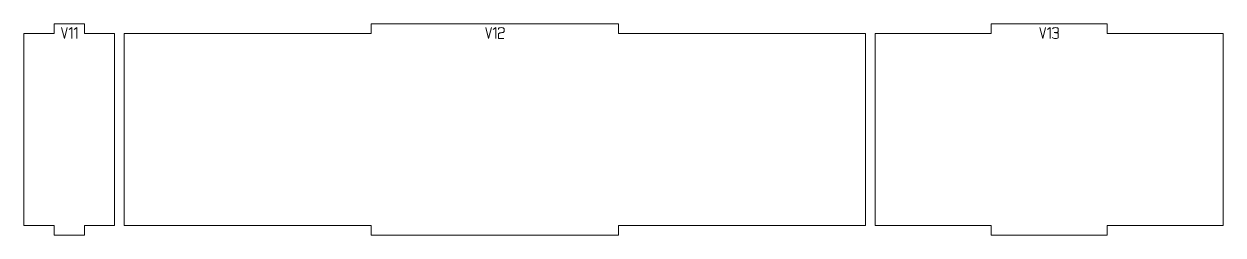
# Model space of a CAD drawing. Header units: centimetres. Extents: x -249 to 275, y -506 to 461.
# Drawn here: x 125.01 to 162.38, y -199.91 to -193.31 of the extents above; entities that cross this region are included whole.
import ezdxf

# ---------------------------------------------------------------- set-up
doc = ezdxf.new("R2010")
doc.units = ezdxf.units.CM
doc.header["$MEASUREMENT"] = 0
doc.layers.add('Capa 1', color=7, linetype='Continuous')

msp = doc.modelspace()

# ---------------------------------------------------------------- hatches: boundary and pattern name
at = {"layer": 'Capa 1', "true_color": 0x3e4095}
h = msp.add_hatch(color=175, dxfattribs=at)
edge = h.paths.add_edge_path()
edge.add_spline(control_points=[(126.26895, -193.766), (126.26895, -193.766), (126.18005, -193.42522), (126.18005, -193.42522), (126.18005, -193.42522), (126.26895, -193.766), (126.26895, -193.766), (126.26895, -193.766), (126.35686, -193.42522), (126.35686, -193.42522), (126.35686, -193.42522), (126.26895, -193.766), (126.26895, -193.766)], knot_values=[0, 0, 0, 0, 0.25, 0.25, 0.25, 0.5, 0.5, 0.5, 0.75, 0.75, 0.75, 1, 1, 1, 1], degree=3, periodic=1)
h = msp.add_hatch(color=175, dxfattribs=at)
edge = h.paths.add_edge_path()
edge.add_spline(control_points=[(126.49911, -193.42472), (126.49911, -193.42472), (126.41712, -193.48152), (126.41712, -193.48152), (126.41712, -193.48152), (126.49911, -193.42472), (126.49911, -193.42472), (126.49911, -193.42472), (126.49911, -193.766), (126.49911, -193.766), (126.49911, -193.766), (126.49911, -193.42472), (126.49911, -193.42472)], knot_values=[0, 0, 0, 0, 0.25, 0.25, 0.25, 0.5, 0.5, 0.5, 0.75, 0.75, 0.75, 1, 1, 1, 1], degree=3, periodic=1)
h = msp.add_hatch(color=175, dxfattribs=at)
edge = h.paths.add_edge_path()
edge.add_spline(control_points=[(126.65715, -193.42472), (126.65715, -193.42472), (126.57516, -193.48152), (126.57516, -193.48152), (126.57516, -193.48152), (126.65715, -193.42472), (126.65715, -193.42472), (126.65715, -193.42472), (126.65715, -193.766), (126.65715, -193.766), (126.65715, -193.766), (126.65715, -193.42472), (126.65715, -193.42472)], knot_values=[0, 0, 0, 0, 0.25, 0.25, 0.25, 0.5, 0.5, 0.5, 0.75, 0.75, 0.75, 1, 1, 1, 1], degree=3, periodic=1)
h = msp.add_hatch(color=175, dxfattribs=at)
edge = h.paths.add_edge_path()
edge.add_spline(control_points=[(139.48663, -193.766), (139.48663, -193.766), (139.39773, -193.42522), (139.39773, -193.42522), (139.39773, -193.42522), (139.48663, -193.766), (139.48663, -193.766), (139.48663, -193.766), (139.57454, -193.42522), (139.57454, -193.42522), (139.57454, -193.42522), (139.48663, -193.766), (139.48663, -193.766)], knot_values=[0, 0, 0, 0, 0.25, 0.25, 0.25, 0.5, 0.5, 0.5, 0.75, 0.75, 0.75, 1, 1, 1, 1], degree=3, periodic=1)
h = msp.add_hatch(color=175, dxfattribs=at)
edge = h.paths.add_edge_path()
edge.add_spline(control_points=[(139.71679, -193.42472), (139.71679, -193.42472), (139.6348, -193.48152), (139.6348, -193.48152), (139.6348, -193.48152), (139.71679, -193.42472), (139.71679, -193.42472), (139.71679, -193.42472), (139.71679, -193.766), (139.71679, -193.766), (139.71679, -193.766), (139.71679, -193.42472), (139.71679, -193.42472)], knot_values=[0, 0, 0, 0, 0.25, 0.25, 0.25, 0.5, 0.5, 0.5, 0.75, 0.75, 0.75, 1, 1, 1, 1], degree=3, periodic=1)
h = msp.add_hatch(color=175, dxfattribs=at)
edge = h.paths.add_edge_path()
edge.add_spline(control_points=[(139.79235, -193.766), (139.79235, -193.766), (139.79235, -193.62327), (139.79235, -193.62327), (139.79333, -193.61042), (139.80502, -193.60055), (139.82741, -193.59363), (139.83663, -193.59297), (139.84544, -193.5919), (139.85384, -193.59042), (139.86223, -193.58894), (139.87071, -193.58738), (139.87927, -193.58573), (139.89508, -193.5831), (139.90718, -193.58096), (139.91557, -193.57931), (139.92397, -193.57766), (139.93212, -193.57552), (139.94002, -193.57289), (139.96043, -193.56532), (139.97064, -193.5556), (139.97064, -193.54375), (139.97064, -193.54375), (139.97064, -193.46325), (139.97064, -193.46325), (139.97064, -193.45271), (139.96216, -193.44374), (139.94521, -193.43633), (139.92825, -193.42892), (139.90709, -193.42522), (139.88174, -193.42522), (139.85639, -193.42522), (139.83523, -193.42892), (139.81828, -193.43633), (139.80132, -193.44374), (139.79284, -193.45271), (139.79284, -193.46325), (139.79284, -193.46325), (139.79284, -193.48745), (139.79284, -193.48745), (139.79284, -193.48745), (139.79284, -193.46325), (139.79284, -193.46325), (139.79284, -193.45271), (139.80132, -193.44374), (139.81828, -193.43633), (139.83523, -193.42892), (139.85639, -193.42522), (139.88174, -193.42522), (139.90709, -193.42522), (139.92825, -193.42892), (139.94521, -193.43633), (139.96216, -193.44374), (139.97064, -193.45271), (139.97064, -193.46325), (139.97064, -193.46325), (139.97064, -193.54375), (139.97064, -193.54375), (139.97064, -193.5556), (139.96043, -193.56532), (139.94002, -193.57289), (139.93212, -193.57552), (139.92397, -193.57766), (139.91557, -193.57931), (139.90718, -193.58096), (139.89508, -193.5831), (139.87927, -193.58573), (139.87071, -193.58738), (139.86223, -193.58894), (139.85384, -193.59042), (139.84544, -193.5919), (139.83663, -193.59297), (139.82741, -193.59363), (139.80502, -193.60055), (139.79333, -193.61042), (139.79235, -193.62327), (139.79235, -193.62327), (139.79235, -193.766), (139.79235, -193.766), (139.79235, -193.766), (139.96126, -193.766), (139.96126, -193.766), (139.96126, -193.766), (139.79235, -193.766), (139.79235, -193.766)], knot_values=[0, 0, 0, 0, 0.03571429, 0.03571429, 0.03571429, 0.07142857, 0.07142857, 0.07142857, 0.10714286, 0.10714286, 0.10714286, 0.14285714, 0.14285714, 0.14285714, 0.17857143, 0.17857143, 0.17857143, 0.21428571, 0.21428571, 0.21428571, 0.25, 0.25, 0.25, 0.28571429, 0.28571429, 0.28571429, 0.32142857, 0.32142857, 0.32142857, 0.35714286, 0.35714286, 0.35714286, 0.39285714, 0.39285714, 0.39285714, 0.42857143, 0.42857143, 0.42857143, 0.46428571, 0.46428571, 0.46428571, 0.5, 0.5, 0.5, 0.53571429, 0.53571429, 0.53571429, 0.57142857, 0.57142857, 0.57142857, 0.60714286, 0.60714286, 0.60714286, 0.64285714, 0.64285714, 0.64285714, 0.67857143, 0.67857143, 0.67857143, 0.71428571, 0.71428571, 0.71428571, 0.75, 0.75, 0.75, 0.78571429, 0.78571429, 0.78571429, 0.82142857, 0.82142857, 0.82142857, 0.85714286, 0.85714286, 0.85714286, 0.89285714, 0.89285714, 0.89285714, 0.92857143, 0.92857143, 0.92857143, 0.96428571, 0.96428571, 0.96428571, 1, 1, 1, 1], degree=3, periodic=1)
h = msp.add_hatch(color=175, dxfattribs=at)
edge = h.paths.add_edge_path()
edge.add_spline(control_points=[(156.76004, -193.766), (156.76004, -193.766), (156.67114, -193.42522), (156.67114, -193.42522), (156.67114, -193.42522), (156.76004, -193.766), (156.76004, -193.766), (156.76004, -193.766), (156.84795, -193.42522), (156.84795, -193.42522), (156.84795, -193.42522), (156.76004, -193.766), (156.76004, -193.766)], knot_values=[0, 0, 0, 0, 0.25, 0.25, 0.25, 0.5, 0.5, 0.5, 0.75, 0.75, 0.75, 1, 1, 1, 1], degree=3, periodic=1)
h = msp.add_hatch(color=175, dxfattribs=at)
edge = h.paths.add_edge_path()
edge.add_spline(control_points=[(156.9902, -193.42472), (156.9902, -193.42472), (156.90821, -193.48152), (156.90821, -193.48152), (156.90821, -193.48152), (156.9902, -193.42472), (156.9902, -193.42472), (156.9902, -193.42472), (156.9902, -193.766), (156.9902, -193.766), (156.9902, -193.766), (156.9902, -193.42472), (156.9902, -193.42472)], knot_values=[0, 0, 0, 0, 0.25, 0.25, 0.25, 0.5, 0.5, 0.5, 0.75, 0.75, 0.75, 1, 1, 1, 1], degree=3, periodic=1)
h = msp.add_hatch(color=175, dxfattribs=at)
edge = h.paths.add_edge_path()
edge.add_spline(control_points=[(157.15515, -193.766), (157.1298, -193.766), (157.10864, -193.7623), (157.09169, -193.75489), (157.07473, -193.74748), (157.06625, -193.73851), (157.06625, -193.72797), (157.06625, -193.73851), (157.07473, -193.74748), (157.09169, -193.75489), (157.10864, -193.7623), (157.1298, -193.766), (157.15515, -193.766), (157.1805, -193.766), (157.20166, -193.7623), (157.21862, -193.75489), (157.23557, -193.74748), (157.24405, -193.73851), (157.24405, -193.72797), (157.24405, -193.72797), (157.24405, -193.61685), (157.24405, -193.61685), (157.24405, -193.60796), (157.23796, -193.60022), (157.22578, -193.59363), (157.21359, -193.58705), (157.17787, -193.5826), (157.1186, -193.5803), (157.17754, -193.57668), (157.21294, -193.5724), (157.22479, -193.56746), (157.23664, -193.56252), (157.24306, -193.55445), (157.24405, -193.54326), (157.24405, -193.54326), (157.24405, -193.46325), (157.24405, -193.46325), (157.24405, -193.45271), (157.23557, -193.44374), (157.21862, -193.43633), (157.20166, -193.42892), (157.1805, -193.42522), (157.15515, -193.42522), (157.1298, -193.42522), (157.10864, -193.42892), (157.09169, -193.43633), (157.07473, -193.44374), (157.06625, -193.45271), (157.06625, -193.46325), (157.06625, -193.45271), (157.07473, -193.44374), (157.09169, -193.43633), (157.10864, -193.42892), (157.1298, -193.42522), (157.15515, -193.42522), (157.1805, -193.42522), (157.20166, -193.42892), (157.21862, -193.43633), (157.23557, -193.44374), (157.24405, -193.45271), (157.24405, -193.46325), (157.24405, -193.46325), (157.24405, -193.54326), (157.24405, -193.54326), (157.24306, -193.55445), (157.23664, -193.56252), (157.22479, -193.56746), (157.21294, -193.5724), (157.17754, -193.57668), (157.1186, -193.5803), (157.17787, -193.5826), (157.21359, -193.58705), (157.22578, -193.59363), (157.23796, -193.60022), (157.24405, -193.60796), (157.24405, -193.61685), (157.24405, -193.61685), (157.24405, -193.72797), (157.24405, -193.72797), (157.24405, -193.73851), (157.23557, -193.74748), (157.21862, -193.75489), (157.20166, -193.7623), (157.1805, -193.766), (157.15515, -193.766)], knot_values=[0, 0, 0, 0, 0.03571429, 0.03571429, 0.03571429, 0.07142857, 0.07142857, 0.07142857, 0.10714286, 0.10714286, 0.10714286, 0.14285714, 0.14285714, 0.14285714, 0.17857143, 0.17857143, 0.17857143, 0.21428571, 0.21428571, 0.21428571, 0.25, 0.25, 0.25, 0.28571429, 0.28571429, 0.28571429, 0.32142857, 0.32142857, 0.32142857, 0.35714286, 0.35714286, 0.35714286, 0.39285714, 0.39285714, 0.39285714, 0.42857143, 0.42857143, 0.42857143, 0.46428571, 0.46428571, 0.46428571, 0.5, 0.5, 0.5, 0.53571429, 0.53571429, 0.53571429, 0.57142857, 0.57142857, 0.57142857, 0.60714286, 0.60714286, 0.60714286, 0.64285714, 0.64285714, 0.64285714, 0.67857143, 0.67857143, 0.67857143, 0.71428571, 0.71428571, 0.71428571, 0.75, 0.75, 0.75, 0.78571429, 0.78571429, 0.78571429, 0.82142857, 0.82142857, 0.82142857, 0.85714286, 0.85714286, 0.85714286, 0.89285714, 0.89285714, 0.89285714, 0.92857143, 0.92857143, 0.92857143, 0.96428571, 0.96428571, 0.96428571, 1, 1, 1, 1], degree=3, periodic=1)

# ---------------------------------------------------------------- linework, layer by layer
at = {"layer": 'Capa 1', "color": 1, "lineweight": 9}
for points in [[(125.00721, -193.6088), (125.00721, -193.6088), (125.00721, -199.6088), (125.00721, -199.6088), (125.00721, -199.6088), (125.94813, -199.6088), (125.94813, -199.6088), (125.94813, -199.6088), (125.94813, -199.9088), (125.94813, -199.9088), (125.94813, -199.9088), (126.88906, -199.9088), (126.88906, -199.9088), (126.88906, -199.9088), (126.88906, -199.6088), (126.88906, -199.6088), (126.88906, -199.6088), (127.82998, -199.6088), (127.82998, -199.6088), (127.82998, -199.6088), (127.82998, -193.6088), (127.82998, -193.6088), (127.82998, -193.6088), (126.88906, -193.6088), (126.88906, -193.6088), (126.88906, -193.6088), (126.88906, -193.3088), (126.88906, -193.3088), (126.88906, -193.3088), (125.94813, -193.3088), (125.94813, -193.3088), (125.94813, -193.3088), (125.94813, -193.6088), (125.94813, -193.6088), (125.94813, -193.6088), (125.00721, -193.6088), (125.00721, -193.6088)], [(128.12998, -193.6088), (128.12998, -193.6088), (128.12998, -199.6088), (128.12998, -199.6088), (128.12998, -199.6088), (135.83278, -199.6088), (135.83278, -199.6088), (135.83278, -199.6088), (135.83278, -199.9088), (135.83278, -199.9088), (135.83278, -199.9088), (143.53558, -199.9088), (143.53558, -199.9088), (143.53558, -199.9088), (143.53558, -199.6088), (143.53558, -199.6088), (143.53558, -199.6088), (151.23838, -199.6088), (151.23838, -199.6088), (151.23838, -199.6088), (151.23838, -193.6088), (151.23838, -193.6088), (151.23838, -193.6088), (143.53558, -193.6088), (143.53558, -193.6088), (143.53558, -193.6088), (143.53558, -193.3088), (143.53558, -193.3088), (143.53558, -193.3088), (135.83278, -193.3088), (135.83278, -193.3088), (135.83278, -193.3088), (135.83278, -193.6088), (135.83278, -193.6088), (135.83278, -193.6088), (128.12998, -193.6088), (128.12998, -193.6088)], [(151.53838, -193.6088), (151.53838, -193.6088), (151.53838, -199.6088), (151.53838, -199.6088), (151.53838, -199.6088), (155.15119, -199.6088), (155.15119, -199.6088), (155.15119, -199.6088), (155.15119, -199.9088), (155.15119, -199.9088), (155.15119, -199.9088), (158.764, -199.9088), (158.764, -199.9088), (158.764, -199.9088), (158.764, -199.6088), (158.764, -199.6088), (158.764, -199.6088), (162.3768, -199.6088), (162.3768, -199.6088), (162.3768, -199.6088), (162.3768, -193.6088), (162.3768, -193.6088), (162.3768, -193.6088), (158.764, -193.6088), (158.764, -193.6088), (158.764, -193.6088), (158.764, -193.3088), (158.764, -193.3088), (158.764, -193.3088), (155.15119, -193.3088), (155.15119, -193.3088), (155.15119, -193.3088), (155.15119, -193.6088), (155.15119, -193.6088), (155.15119, -193.6088), (151.53838, -193.6088), (151.53838, -193.6088)]]:
    msp.add_open_spline(points, degree=3, knots=[0, 0, 0, 0, 0.08333333, 0.08333333, 0.08333333, 0.16666667, 0.16666667, 0.16666667, 0.25, 0.25, 0.25, 0.33333333, 0.33333333, 0.33333333, 0.41666667, 0.41666667, 0.41666667, 0.5, 0.5, 0.5, 0.58333333, 0.58333333, 0.58333333, 0.66666667, 0.66666667, 0.66666667, 0.75, 0.75, 0.75, 0.83333333, 0.83333333, 0.83333333, 0.91666667, 0.91666667, 0.91666667, 1, 1, 1, 1], dxfattribs=at)
at = {"layer": 'Capa 1', "color": 114, "lineweight": 9}
for points, knots in [([(126.26895, -193.766), (126.26895, -193.766), (126.18005, -193.42522), (126.18005, -193.42522), (126.18005, -193.42522), (126.26895, -193.766), (126.26895, -193.766), (126.26895, -193.766), (126.35686, -193.42522), (126.35686, -193.42522), (126.35686, -193.42522), (126.26895, -193.766), (126.26895, -193.766)], [0, 0, 0, 0, 0.25, 0.25, 0.25, 0.5, 0.5, 0.5, 0.75, 0.75, 0.75, 1, 1, 1, 1]), ([(126.49911, -193.42472), (126.49911, -193.42472), (126.41712, -193.48152), (126.41712, -193.48152), (126.41712, -193.48152), (126.49911, -193.42472), (126.49911, -193.42472), (126.49911, -193.42472), (126.49911, -193.766), (126.49911, -193.766), (126.49911, -193.766), (126.49911, -193.42472), (126.49911, -193.42472)], [0, 0, 0, 0, 0.25, 0.25, 0.25, 0.5, 0.5, 0.5, 0.75, 0.75, 0.75, 1, 1, 1, 1]), ([(126.65715, -193.42472), (126.65715, -193.42472), (126.57516, -193.48152), (126.57516, -193.48152), (126.57516, -193.48152), (126.65715, -193.42472), (126.65715, -193.42472), (126.65715, -193.42472), (126.65715, -193.766), (126.65715, -193.766), (126.65715, -193.766), (126.65715, -193.42472), (126.65715, -193.42472)], [0, 0, 0, 0, 0.25, 0.25, 0.25, 0.5, 0.5, 0.5, 0.75, 0.75, 0.75, 1, 1, 1, 1]), ([(139.48663, -193.766), (139.48663, -193.766), (139.39773, -193.42522), (139.39773, -193.42522), (139.39773, -193.42522), (139.48663, -193.766), (139.48663, -193.766), (139.48663, -193.766), (139.57454, -193.42522), (139.57454, -193.42522), (139.57454, -193.42522), (139.48663, -193.766), (139.48663, -193.766)], [0, 0, 0, 0, 0.25, 0.25, 0.25, 0.5, 0.5, 0.5, 0.75, 0.75, 0.75, 1, 1, 1, 1]), ([(139.71679, -193.42472), (139.71679, -193.42472), (139.6348, -193.48152), (139.6348, -193.48152), (139.6348, -193.48152), (139.71679, -193.42472), (139.71679, -193.42472), (139.71679, -193.42472), (139.71679, -193.766), (139.71679, -193.766), (139.71679, -193.766), (139.71679, -193.42472), (139.71679, -193.42472)], [0, 0, 0, 0, 0.25, 0.25, 0.25, 0.5, 0.5, 0.5, 0.75, 0.75, 0.75, 1, 1, 1, 1]), ([(139.79235, -193.766), (139.79235, -193.766), (139.79235, -193.62327), (139.79235, -193.62327), (139.79333, -193.61042), (139.80502, -193.60055), (139.82741, -193.59363), (139.83663, -193.59297), (139.84544, -193.5919), (139.85384, -193.59042), (139.86223, -193.58894), (139.87071, -193.58738), (139.87927, -193.58573), (139.89508, -193.5831), (139.90718, -193.58096), (139.91557, -193.57931), (139.92397, -193.57766), (139.93212, -193.57552), (139.94002, -193.57289), (139.96043, -193.56532), (139.97064, -193.5556), (139.97064, -193.54375), (139.97064, -193.54375), (139.97064, -193.46325), (139.97064, -193.46325), (139.97064, -193.45271), (139.96216, -193.44374), (139.94521, -193.43633), (139.92825, -193.42892), (139.90709, -193.42522), (139.88174, -193.42522), (139.85639, -193.42522), (139.83523, -193.42892), (139.81828, -193.43633), (139.80132, -193.44374), (139.79284, -193.45271), (139.79284, -193.46325), (139.79284, -193.46325), (139.79284, -193.48745), (139.79284, -193.48745), (139.79284, -193.48745), (139.79284, -193.46325), (139.79284, -193.46325), (139.79284, -193.45271), (139.80132, -193.44374), (139.81828, -193.43633), (139.83523, -193.42892), (139.85639, -193.42522), (139.88174, -193.42522), (139.90709, -193.42522), (139.92825, -193.42892), (139.94521, -193.43633), (139.96216, -193.44374), (139.97064, -193.45271), (139.97064, -193.46325), (139.97064, -193.46325), (139.97064, -193.54375), (139.97064, -193.54375), (139.97064, -193.5556), (139.96043, -193.56532), (139.94002, -193.57289), (139.93212, -193.57552), (139.92397, -193.57766), (139.91557, -193.57931), (139.90718, -193.58096), (139.89508, -193.5831), (139.87927, -193.58573), (139.87071, -193.58738), (139.86223, -193.58894), (139.85384, -193.59042), (139.84544, -193.5919), (139.83663, -193.59297), (139.82741, -193.59363), (139.80502, -193.60055), (139.79333, -193.61042), (139.79235, -193.62327), (139.79235, -193.62327), (139.79235, -193.766), (139.79235, -193.766), (139.79235, -193.766), (139.96126, -193.766), (139.96126, -193.766), (139.96126, -193.766), (139.79235, -193.766), (139.79235, -193.766)], [0, 0, 0, 0, 0.03571429, 0.03571429, 0.03571429, 0.07142857, 0.07142857, 0.07142857, 0.10714286, 0.10714286, 0.10714286, 0.14285714, 0.14285714, 0.14285714, 0.17857143, 0.17857143, 0.17857143, 0.21428571, 0.21428571, 0.21428571, 0.25, 0.25, 0.25, 0.28571429, 0.28571429, 0.28571429, 0.32142857, 0.32142857, 0.32142857, 0.35714286, 0.35714286, 0.35714286, 0.39285714, 0.39285714, 0.39285714, 0.42857143, 0.42857143, 0.42857143, 0.46428571, 0.46428571, 0.46428571, 0.5, 0.5, 0.5, 0.53571429, 0.53571429, 0.53571429, 0.57142857, 0.57142857, 0.57142857, 0.60714286, 0.60714286, 0.60714286, 0.64285714, 0.64285714, 0.64285714, 0.67857143, 0.67857143, 0.67857143, 0.71428571, 0.71428571, 0.71428571, 0.75, 0.75, 0.75, 0.78571429, 0.78571429, 0.78571429, 0.82142857, 0.82142857, 0.82142857, 0.85714286, 0.85714286, 0.85714286, 0.89285714, 0.89285714, 0.89285714, 0.92857143, 0.92857143, 0.92857143, 0.96428571, 0.96428571, 0.96428571, 1, 1, 1, 1]), ([(156.76004, -193.766), (156.76004, -193.766), (156.67114, -193.42522), (156.67114, -193.42522), (156.67114, -193.42522), (156.76004, -193.766), (156.76004, -193.766), (156.76004, -193.766), (156.84795, -193.42522), (156.84795, -193.42522), (156.84795, -193.42522), (156.76004, -193.766), (156.76004, -193.766)], [0, 0, 0, 0, 0.25, 0.25, 0.25, 0.5, 0.5, 0.5, 0.75, 0.75, 0.75, 1, 1, 1, 1]), ([(156.9902, -193.42472), (156.9902, -193.42472), (156.90821, -193.48152), (156.90821, -193.48152), (156.90821, -193.48152), (156.9902, -193.42472), (156.9902, -193.42472), (156.9902, -193.42472), (156.9902, -193.766), (156.9902, -193.766), (156.9902, -193.766), (156.9902, -193.42472), (156.9902, -193.42472)], [0, 0, 0, 0, 0.25, 0.25, 0.25, 0.5, 0.5, 0.5, 0.75, 0.75, 0.75, 1, 1, 1, 1]), ([(157.15515, -193.766), (157.1298, -193.766), (157.10864, -193.7623), (157.09169, -193.75489), (157.07473, -193.74748), (157.06625, -193.73851), (157.06625, -193.72797), (157.06625, -193.73851), (157.07473, -193.74748), (157.09169, -193.75489), (157.10864, -193.7623), (157.1298, -193.766), (157.15515, -193.766), (157.1805, -193.766), (157.20166, -193.7623), (157.21862, -193.75489), (157.23557, -193.74748), (157.24405, -193.73851), (157.24405, -193.72797), (157.24405, -193.72797), (157.24405, -193.61685), (157.24405, -193.61685), (157.24405, -193.60796), (157.23796, -193.60022), (157.22578, -193.59363), (157.21359, -193.58705), (157.17787, -193.5826), (157.1186, -193.5803), (157.17754, -193.57668), (157.21294, -193.5724), (157.22479, -193.56746), (157.23664, -193.56252), (157.24306, -193.55445), (157.24405, -193.54326), (157.24405, -193.54326), (157.24405, -193.46325), (157.24405, -193.46325), (157.24405, -193.45271), (157.23557, -193.44374), (157.21862, -193.43633), (157.20166, -193.42892), (157.1805, -193.42522), (157.15515, -193.42522), (157.1298, -193.42522), (157.10864, -193.42892), (157.09169, -193.43633), (157.07473, -193.44374), (157.06625, -193.45271), (157.06625, -193.46325), (157.06625, -193.45271), (157.07473, -193.44374), (157.09169, -193.43633), (157.10864, -193.42892), (157.1298, -193.42522), (157.15515, -193.42522), (157.1805, -193.42522), (157.20166, -193.42892), (157.21862, -193.43633), (157.23557, -193.44374), (157.24405, -193.45271), (157.24405, -193.46325), (157.24405, -193.46325), (157.24405, -193.54326), (157.24405, -193.54326), (157.24306, -193.55445), (157.23664, -193.56252), (157.22479, -193.56746), (157.21294, -193.5724), (157.17754, -193.57668), (157.1186, -193.5803), (157.17787, -193.5826), (157.21359, -193.58705), (157.22578, -193.59363), (157.23796, -193.60022), (157.24405, -193.60796), (157.24405, -193.61685), (157.24405, -193.61685), (157.24405, -193.72797), (157.24405, -193.72797), (157.24405, -193.73851), (157.23557, -193.74748), (157.21862, -193.75489), (157.20166, -193.7623), (157.1805, -193.766), (157.15515, -193.766)], [0, 0, 0, 0, 0.03571429, 0.03571429, 0.03571429, 0.07142857, 0.07142857, 0.07142857, 0.10714286, 0.10714286, 0.10714286, 0.14285714, 0.14285714, 0.14285714, 0.17857143, 0.17857143, 0.17857143, 0.21428571, 0.21428571, 0.21428571, 0.25, 0.25, 0.25, 0.28571429, 0.28571429, 0.28571429, 0.32142857, 0.32142857, 0.32142857, 0.35714286, 0.35714286, 0.35714286, 0.39285714, 0.39285714, 0.39285714, 0.42857143, 0.42857143, 0.42857143, 0.46428571, 0.46428571, 0.46428571, 0.5, 0.5, 0.5, 0.53571429, 0.53571429, 0.53571429, 0.57142857, 0.57142857, 0.57142857, 0.60714286, 0.60714286, 0.60714286, 0.64285714, 0.64285714, 0.64285714, 0.67857143, 0.67857143, 0.67857143, 0.71428571, 0.71428571, 0.71428571, 0.75, 0.75, 0.75, 0.78571429, 0.78571429, 0.78571429, 0.82142857, 0.82142857, 0.82142857, 0.85714286, 0.85714286, 0.85714286, 0.89285714, 0.89285714, 0.89285714, 0.92857143, 0.92857143, 0.92857143, 0.96428571, 0.96428571, 0.96428571, 1, 1, 1, 1])]:
    msp.add_open_spline(points, degree=3, knots=knots, dxfattribs=at)

doc.saveas('drawing.dxf')
